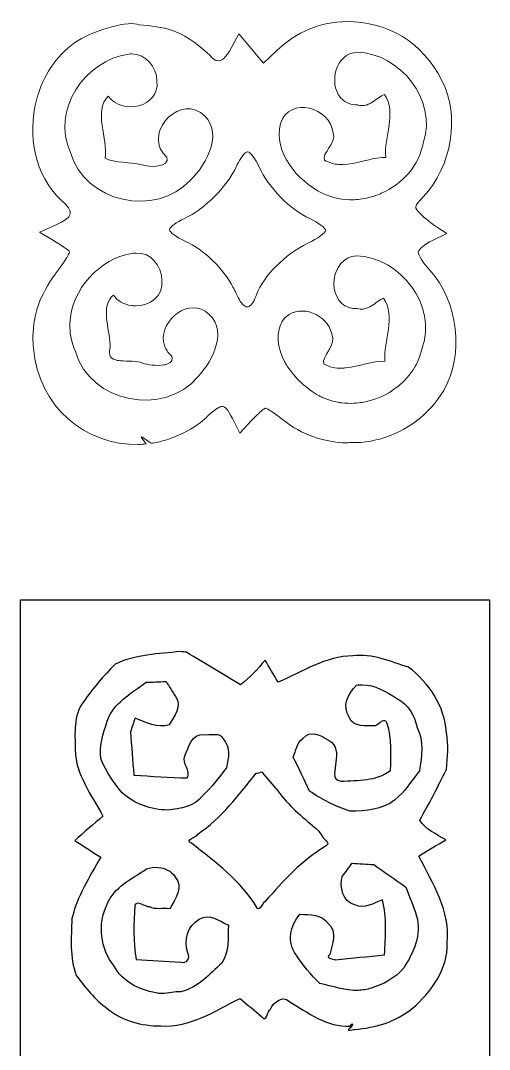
# Model space of a CAD drawing. Header units: centimetres. Extents: x -13.1 to 12.7, y -6.1 to 12.6.
# Drawn here: x 5.14 to 7.57, y 7.08 to 12.41 of the extents above; entities that cross this region are included whole.
import ezdxf

# ---------------------------------------------------------------- set-up
doc = ezdxf.new("R2010")
doc.units = ezdxf.units.CM
doc.header["$MEASUREMENT"] = 0
doc.layers.add('Layer 1', color=7, linetype='Continuous')

msp = doc.modelspace()

# ---------------------------------------------------------------- linework, layer by layer
at = {"layer": 'Layer 1', "color": 5, "lineweight": 20}
for points, knots in [([(6.82977, 12.40343), (6.6925, 12.40265), (6.57157, 12.35223), (6.46511, 12.25103), (6.46511, 12.25103), (6.46511, 12.25103), (6.39912, 12.18844), (6.39912, 12.18844), (6.39912, 12.18844), (6.39912, 12.18844), (6.33517, 12.26464), (6.33517, 12.26464), (6.33517, 12.26464), (6.33517, 12.26464), (6.27122, 12.34016), (6.27122, 12.34016), (6.27122, 12.34016), (6.27122, 12.34016), (6.23312, 12.2694), (6.23312, 12.2694), (6.23312, 12.2694), (6.20464, 12.21621), (6.18065, 12.19413), (6.15556, 12.20137), (6.15556, 12.20137), (6.15328, 12.20203), (6.15106, 12.20295), (6.14875, 12.20409), (6.14875, 12.20409), (6.13952, 12.20864), (6.13021, 12.21717), (6.12018, 12.22926), (6.12018, 12.22926), (5.96224, 12.37549), (5.88421, 12.37284), (5.75416, 12.38778), (5.75416, 12.38778), (5.70453, 12.40905), (5.53133, 12.3639), (5.43848, 12.30546), (5.43848, 12.30546), (5.33731, 12.24177), (5.26688, 12.13933), (5.23098, 12.02516), (5.23098, 12.02516), (5.22799, 12.01565), (5.22533, 12.00625), (5.22282, 11.99659), (5.22282, 11.99659), (5.175, 11.813), (5.21358, 11.60527), (5.34936, 11.48021), (5.34936, 11.48021), (5.42087, 11.41435), (5.41594, 11.39113), (5.32079, 11.34822), (5.32079, 11.34822), (5.32079, 11.34822), (5.23915, 11.31148), (5.23915, 11.31148), (5.23915, 11.31148), (5.23915, 11.31148), (5.31058, 11.26862), (5.31058, 11.26862), (5.31058, 11.26862), (5.34991, 11.24489), (5.38708, 11.2207), (5.3929, 11.21487), (5.3929, 11.21487), (5.39872, 11.20905), (5.3729, 11.16421), (5.33575, 11.11554), (5.33575, 11.11554), (5.25119, 11.00476), (5.21063, 10.90692), (5.20513, 10.79238), (5.20513, 10.79238), (5.20472, 10.78357), (5.20448, 10.77487), (5.20445, 10.76585), (5.20445, 10.76585), (5.20445, 10.7478), (5.20565, 10.72911), (5.20717, 10.71006), (5.20717, 10.71006), (5.23145, 10.40755), (5.47955, 10.20338), (5.75212, 10.21137), (5.75212, 10.21137), (5.76502, 10.21175), (5.77789, 10.21277), (5.7909, 10.21409), (5.7909, 10.21409), (5.78898, 10.21686), (5.78731, 10.21973), (5.78478, 10.22293), (5.78478, 10.22293), (5.77032, 10.24123), (5.76326, 10.25006), (5.76641, 10.25014), (5.76641, 10.25014), (5.76956, 10.25025), (5.78266, 10.24156), (5.80859, 10.22361), (5.80859, 10.22361), (5.81133, 10.22171), (5.81501, 10.21954), (5.81812, 10.21749), (5.81812, 10.21749), (5.84016, 10.22086), (5.8621, 10.22548), (5.88411, 10.23178), (5.88411, 10.23178), (5.91713, 10.24123), (5.95031, 10.25428), (5.98276, 10.27056), (5.98276, 10.27056), (6.03291, 10.29572), (6.08625, 10.33154), (6.10114, 10.34948), (6.10114, 10.34948), (6.11603, 10.36742), (6.14395, 10.3906), (6.16373, 10.40119), (6.16373, 10.40119), (6.16745, 10.40318), (6.17066, 10.40481), (6.17393, 10.40595), (6.17393, 10.40595), (6.19686, 10.41392), (6.21074, 10.39963), (6.23856, 10.3454), (6.23856, 10.3454), (6.23856, 10.3454), (6.27666, 10.27056), (6.27666, 10.27056), (6.27666, 10.27056), (6.27666, 10.27056), (6.33653, 10.33519), (6.33653, 10.33519), (6.33653, 10.33519), (6.36137, 10.36178), (6.38588, 10.38451), (6.3998, 10.39438), (6.3998, 10.39438), (6.40212, 10.39602), (6.40426, 10.3976), (6.40592, 10.39846), (6.40592, 10.39846), (6.40758, 10.39933), (6.4091, 10.39982), (6.41, 10.39982), (6.41, 10.39982), (6.41723, 10.39982), (6.45652, 10.37317), (6.49708, 10.34063), (6.49708, 10.34063), (6.54656, 10.30095), (6.60092, 10.27097), (6.65764, 10.25083), (6.65764, 10.25083), (6.66709, 10.24747), (6.67664, 10.24481), (6.68622, 10.24199), (6.68622, 10.24199), (6.73196, 10.22848), (6.77874, 10.22131), (6.82569, 10.21954), (6.82569, 10.21954), (6.85139, 10.22162), (6.87701, 10.22262), (6.90257, 10.22158), (6.90257, 10.22158), (6.90278, 10.2216), (6.90303, 10.22156), (6.90325, 10.22158), (6.90325, 10.22158), (6.93844, 10.22504), (6.97349, 10.23156), (7.00734, 10.24131), (7.00734, 10.24131), (7.13943, 10.27936), (7.25812, 10.36469), (7.33254, 10.49167), (7.33254, 10.49167), (7.43982, 10.67474), (7.4074, 10.95463), (7.26043, 11.11554), (7.26043, 11.11554), (7.22724, 11.15187), (7.20056, 11.19351), (7.20056, 11.20807), (7.20056, 11.20807), (7.20056, 11.22262), (7.23386, 11.24991), (7.27472, 11.2693), (7.27472, 11.2693), (7.27472, 11.2693), (7.34888, 11.30468), (7.34888, 11.30468), (7.34888, 11.30468), (7.34888, 11.30468), (7.2999, 11.33666), (7.2999, 11.33666), (7.2999, 11.33666), (7.27303, 11.35425), (7.23402, 11.38509), (7.2135, 11.40537), (7.2135, 11.40537), (7.17709, 11.44136), (7.17756, 11.4441), (7.22643, 11.49585), (7.22643, 11.49585), (7.37561, 11.65387), (7.41823, 11.91597), (7.32372, 12.09795), (7.32372, 12.09795), (7.22011, 12.29743), (7.0465, 12.40466), (6.8298, 12.40342), (6.8298, 12.40342), (6.8298, 12.40342), (6.82977, 12.40343), (6.82977, 12.40343)], [0, 0, 0, 0, 0.0175439, 0.0175439, 0.0175439, 0.0175439, 0.0350877, 0.0350877, 0.0350877, 0.0350877, 0.0526316, 0.0526316, 0.0526316, 0.0526316, 0.0701754, 0.0701754, 0.0701754, 0.0701754, 0.0877193, 0.0877193, 0.0877193, 0.0877193, 0.1052632, 0.1052632, 0.1052632, 0.1052632, 0.122807, 0.122807, 0.122807, 0.122807, 0.1403509, 0.1403509, 0.1403509, 0.1403509, 0.1578947, 0.1578947, 0.1578947, 0.1578947, 0.1754386, 0.1754386, 0.1754386, 0.1754386, 0.1929825, 0.1929825, 0.1929825, 0.1929825, 0.2105263, 0.2105263, 0.2105263, 0.2105263, 0.2280702, 0.2280702, 0.2280702, 0.2280702, 0.245614, 0.245614, 0.245614, 0.245614, 0.2631579, 0.2631579, 0.2631579, 0.2631579, 0.2807018, 0.2807018, 0.2807018, 0.2807018, 0.2982456, 0.2982456, 0.2982456, 0.2982456, 0.3157895, 0.3157895, 0.3157895, 0.3157895, 0.3333333, 0.3333333, 0.3333333, 0.3333333, 0.3508772, 0.3508772, 0.3508772, 0.3508772, 0.3684211, 0.3684211, 0.3684211, 0.3684211, 0.3859649, 0.3859649, 0.3859649, 0.3859649, 0.4035088, 0.4035088, 0.4035088, 0.4035088, 0.4210526, 0.4210526, 0.4210526, 0.4210526, 0.4385965, 0.4385965, 0.4385965, 0.4385965, 0.4561404, 0.4561404, 0.4561404, 0.4561404, 0.4736842, 0.4736842, 0.4736842, 0.4736842, 0.4912281, 0.4912281, 0.4912281, 0.4912281, 0.5087719, 0.5087719, 0.5087719, 0.5087719, 0.5263158, 0.5263158, 0.5263158, 0.5263158, 0.5438596, 0.5438596, 0.5438596, 0.5438596, 0.5614035, 0.5614035, 0.5614035, 0.5614035, 0.5789474, 0.5789474, 0.5789474, 0.5789474, 0.5964912, 0.5964912, 0.5964912, 0.5964912, 0.6140351, 0.6140351, 0.6140351, 0.6140351, 0.6315789, 0.6315789, 0.6315789, 0.6315789, 0.6491228, 0.6491228, 0.6491228, 0.6491228, 0.6666667, 0.6666667, 0.6666667, 0.6666667, 0.6842105, 0.6842105, 0.6842105, 0.6842105, 0.7017544, 0.7017544, 0.7017544, 0.7017544, 0.7192982, 0.7192982, 0.7192982, 0.7192982, 0.7368421, 0.7368421, 0.7368421, 0.7368421, 0.754386, 0.754386, 0.754386, 0.754386, 0.7719298, 0.7719298, 0.7719298, 0.7719298, 0.7894737, 0.7894737, 0.7894737, 0.7894737, 0.8070175, 0.8070175, 0.8070175, 0.8070175, 0.8245614, 0.8245614, 0.8245614, 0.8245614, 0.8421053, 0.8421053, 0.8421053, 0.8421053, 0.8596491, 0.8596491, 0.8596491, 0.8596491, 0.877193, 0.877193, 0.877193, 0.877193, 0.8947368, 0.8947368, 0.8947368, 0.8947368, 0.9122807, 0.9122807, 0.9122807, 0.9122807, 0.9298246, 0.9298246, 0.9298246, 0.9298246, 0.9473684, 0.9473684, 0.9473684, 0.9473684, 0.9649123, 0.9649123, 0.9649123, 0.9649123, 1, 1, 1, 1]), ([(5.71606, 12.23606), (5.7913, 12.23768), (5.84511, 12.1681), (5.84668, 12.09523), (5.84668, 12.09523), (5.86222, 11.95896), (5.66391, 11.91712), (5.59496, 12.01767), (5.59496, 12.01767), (5.51401, 11.93931), (5.59607, 11.79764), (5.57795, 11.69519), (5.57795, 11.69519), (5.62922, 11.67), (5.70823, 11.6766), (5.76844, 11.66185), (5.76844, 11.66185), (5.8052, 11.64704), (5.91788, 11.64617), (5.89838, 11.70131), (5.89838, 11.70131), (5.77236, 11.80904), (5.94282, 12.01529), (6.07323, 11.9333), (6.07323, 11.9333), (6.20106, 11.84206), (6.10725, 11.66602), (6.02016, 11.58157), (6.02016, 11.58157), (5.84116, 11.38534), (5.47084, 11.46641), (5.39969, 11.7258), (5.39969, 11.7258), (5.2971, 11.94364), (5.47514, 12.20453), (5.7004, 12.23537), (5.7004, 12.23537), (5.70559, 12.23614), (5.71103, 12.23594), (5.71605, 12.23605), (5.71605, 12.23605), (5.71605, 12.23605), (5.71606, 12.23606), (5.71606, 12.23606)], [0, 0, 0, 0, 0.0833333, 0.0833333, 0.0833333, 0.0833333, 0.1666667, 0.1666667, 0.1666667, 0.1666667, 0.25, 0.25, 0.25, 0.25, 0.3333333, 0.3333333, 0.3333333, 0.3333333, 0.4166667, 0.4166667, 0.4166667, 0.4166667, 0.5, 0.5, 0.5, 0.5, 0.5833333, 0.5833333, 0.5833333, 0.5833333, 0.6666667, 0.6666667, 0.6666667, 0.6666667, 0.75, 0.75, 0.75, 0.75, 0.8333333, 0.8333333, 0.8333333, 0.8333333, 1, 1, 1, 1]), ([(6.88488, 12.24491), (7.10458, 12.23933), (7.30012, 11.99723), (7.22777, 11.77956), (7.22777, 11.77956), (7.20583, 11.65701), (7.118, 11.56125), (7.00938, 11.51355), (7.00938, 11.51355), (7.00299, 11.51074), (6.99686, 11.50785), (6.99033, 11.50539), (6.99033, 11.50539), (6.96422, 11.49552), (6.93696, 11.48843), (6.90937, 11.4843), (6.90937, 11.4843), (6.89558, 11.48223), (6.88181, 11.48074), (6.86787, 11.48022), (6.86787, 11.48022), (6.81208, 11.47811), (6.75569, 11.48894), (6.70323, 11.51424), (6.70323, 11.51424), (6.57665, 11.57699), (6.44816, 11.7273), (6.4862, 11.8755), (6.4862, 11.8755), (6.53382, 12.01902), (6.74615, 11.95961), (6.75902, 11.82584), (6.75902, 11.82584), (6.78134, 11.77108), (6.69551, 11.72103), (6.71548, 11.68569), (6.71548, 11.68569), (6.73883, 11.67097), (6.7635, 11.66469), (6.78964, 11.66324), (6.78964, 11.66324), (6.79617, 11.66288), (6.80272, 11.66234), (6.80937, 11.66256), (6.80937, 11.66256), (6.87589, 11.66473), (6.94791, 11.69388), (7.01347, 11.6993), (7.01347, 11.6993), (7.02003, 11.69985), (7.02678, 11.69996), (7.0332, 11.69998), (7.0332, 11.69998), (7.01996, 11.80387), (7.09235, 11.93147), (7.02504, 12.02586), (7.02504, 12.02586), (7.00548, 12.01807), (6.98531, 12.0002), (6.96313, 11.9864), (6.96313, 11.9864), (6.95758, 11.98295), (6.95198, 11.97959), (6.94612, 11.97688), (6.94612, 11.97688), (6.94027, 11.97416), (6.93397, 11.97162), (6.92775, 11.97008), (6.92775, 11.97008), (6.92464, 11.96931), (6.92143, 11.96911), (6.91823, 11.96872), (6.91823, 11.96872), (6.9086, 11.96754), (6.89897, 11.96822), (6.8883, 11.97144), (6.8883, 11.97144), (6.85225, 11.97072), (6.82428, 11.98307), (6.80462, 12.00274), (6.80462, 12.00274), (6.80181, 12.00555), (6.79894, 12.00849), (6.79646, 12.01158), (6.79646, 12.01158), (6.73688, 12.08589), (6.77147, 12.23808), (6.88491, 12.24494), (6.88491, 12.24494), (6.88491, 12.24494), (6.88488, 12.24491), (6.88488, 12.24491)], [0, 0, 0, 0, 0.0416667, 0.0416667, 0.0416667, 0.0416667, 0.0833333, 0.0833333, 0.0833333, 0.0833333, 0.125, 0.125, 0.125, 0.125, 0.1666667, 0.1666667, 0.1666667, 0.1666667, 0.2083333, 0.2083333, 0.2083333, 0.2083333, 0.25, 0.25, 0.25, 0.25, 0.2916667, 0.2916667, 0.2916667, 0.2916667, 0.3333333, 0.3333333, 0.3333333, 0.3333333, 0.375, 0.375, 0.375, 0.375, 0.4166667, 0.4166667, 0.4166667, 0.4166667, 0.4583333, 0.4583333, 0.4583333, 0.4583333, 0.5, 0.5, 0.5, 0.5, 0.5416667, 0.5416667, 0.5416667, 0.5416667, 0.5833333, 0.5833333, 0.5833333, 0.5833333, 0.625, 0.625, 0.625, 0.625, 0.6666667, 0.6666667, 0.6666667, 0.6666667, 0.7083333, 0.7083333, 0.7083333, 0.7083333, 0.75, 0.75, 0.75, 0.75, 0.7916667, 0.7916667, 0.7916667, 0.7916667, 0.8333333, 0.8333333, 0.8333333, 0.8333333, 0.875, 0.875, 0.875, 0.875, 0.9166667, 0.9166667, 0.9166667, 0.9166667, 1, 1, 1, 1]), ([(6.3168, 11.72921), (6.32977, 11.72921), (6.35679, 11.69301), (6.37667, 11.64893), (6.37667, 11.64893), (6.42386, 11.54428), (6.53677, 11.42925), (6.6386, 11.38224), (6.6386, 11.38224), (6.68332, 11.3616), (6.71996, 11.33427), (6.72024, 11.32169), (6.72024, 11.32169), (6.72052, 11.30911), (6.67905, 11.27886), (6.6284, 11.25434), (6.6284, 11.25434), (6.51218, 11.19808), (6.39769, 11.08371), (6.36443, 10.99173), (6.36443, 10.99173), (6.35172, 10.95659), (6.33886, 10.93529), (6.32565, 10.92778), (6.32565, 10.92778), (6.32345, 10.92653), (6.32109, 10.92554), (6.31885, 10.92506), (6.31885, 10.92506), (6.31213, 10.92362), (6.30561, 10.92568), (6.29844, 10.93118), (6.29844, 10.93118), (6.29605, 10.93301), (6.29341, 10.93538), (6.29096, 10.93798), (6.29096, 10.93798), (6.27869, 10.95102), (6.26584, 10.97359), (6.2515, 11.00601), (6.2515, 11.00601), (6.24862, 11.01251), (6.24532, 11.01922), (6.24198, 11.02574), (6.24198, 11.02574), (6.19178, 11.12354), (6.09069, 11.22122), (5.99162, 11.2659), (5.99162, 11.2659), (5.9482, 11.28548), (5.9127, 11.31212), (5.9127, 11.32509), (5.9127, 11.32509), (5.9127, 11.33806), (5.94778, 11.36444), (5.99026, 11.3836), (5.99026, 11.3836), (6.09044, 11.42877), (6.2128, 11.55087), (6.25763, 11.65029), (6.25763, 11.65029), (6.27226, 11.68273), (6.29068, 11.71103), (6.30457, 11.72309), (6.30457, 11.72309), (6.30689, 11.7251), (6.30936, 11.72611), (6.31137, 11.72717), (6.31137, 11.72717), (6.31337, 11.72823), (6.31519, 11.72921), (6.31681, 11.72921), (6.31681, 11.72921), (6.31681, 11.72921), (6.3168, 11.72921), (6.3168, 11.72921)], [0, 0, 0, 0, 0.05, 0.05, 0.05, 0.05, 0.1, 0.1, 0.1, 0.1, 0.15, 0.15, 0.15, 0.15, 0.2, 0.2, 0.2, 0.2, 0.25, 0.25, 0.25, 0.25, 0.3, 0.3, 0.3, 0.3, 0.35, 0.35, 0.35, 0.35, 0.4, 0.4, 0.4, 0.4, 0.45, 0.45, 0.45, 0.45, 0.5, 0.5, 0.5, 0.5, 0.55, 0.55, 0.55, 0.55, 0.6, 0.6, 0.6, 0.6, 0.65, 0.65, 0.65, 0.65, 0.7, 0.7, 0.7, 0.7, 0.75, 0.75, 0.75, 0.75, 0.8, 0.8, 0.8, 0.8, 0.85, 0.85, 0.85, 0.85, 0.9, 0.9, 0.9, 0.9, 1, 1, 1, 1]), ([(5.73919, 11.20399), (5.81569, 11.20738), (5.87139, 11.13664), (5.87254, 11.06248), (5.87254, 11.06248), (5.88225, 10.97734), (5.80848, 10.92929), (5.73511, 10.92981), (5.73511, 10.92981), (5.72778, 10.92986), (5.72059, 10.93082), (5.71334, 10.93185), (5.71334, 10.93185), (5.6771, 10.93701), (5.64303, 10.9543), (5.6215, 10.9856), (5.6215, 10.9856), (5.55187, 10.9295), (5.60174, 10.81317), (5.60381, 10.72979), (5.60381, 10.72979), (5.60402, 10.72423), (5.60416, 10.7187), (5.60381, 10.71346), (5.60381, 10.71346), (5.59158, 10.66919), (5.61135, 10.65348), (5.64259, 10.64747), (5.64259, 10.64747), (5.64705, 10.64661), (5.65203, 10.64594), (5.65688, 10.64543), (5.65688, 10.64543), (5.69568, 10.64133), (5.74503, 10.64646), (5.77254, 10.63318), (5.77254, 10.63318), (5.7962, 10.62523), (5.84629, 10.61753), (5.88275, 10.62366), (5.88275, 10.62366), (5.8868, 10.62434), (5.89066, 10.62534), (5.89432, 10.62638), (5.89432, 10.62638), (5.91628, 10.6326), (5.93025, 10.64552), (5.92425, 10.66924), (5.92425, 10.66924), (5.90858, 10.68265), (5.89738, 10.69776), (5.89023, 10.71346), (5.89023, 10.71346), (5.88844, 10.71738), (5.88677, 10.72102), (5.88547, 10.72503), (5.88547, 10.72503), (5.85021, 10.83329), (5.98715, 10.96843), (6.09705, 10.9026), (6.09705, 10.9026), (6.22284, 10.81805), (6.1405, 10.6469), (6.05827, 10.56243), (6.05827, 10.56243), (5.88499, 10.35146), (5.49967, 10.4271), (5.42556, 10.69305), (5.42556, 10.69305), (5.40633, 10.73388), (5.39672, 10.77622), (5.39563, 10.81823), (5.39563, 10.81823), (5.39542, 10.82523), (5.39535, 10.83234), (5.39563, 10.83932), (5.39563, 10.83932), (5.40243, 11.01374), (5.5492, 11.17765), (5.72355, 11.20262), (5.72355, 11.20262), (5.72882, 11.20353), (5.7341, 11.20376), (5.7392, 11.20398), (5.7392, 11.20398), (5.7392, 11.20398), (5.73919, 11.20399), (5.73919, 11.20399)], [0, 0, 0, 0, 0.0434783, 0.0434783, 0.0434783, 0.0434783, 0.0869565, 0.0869565, 0.0869565, 0.0869565, 0.1304348, 0.1304348, 0.1304348, 0.1304348, 0.173913, 0.173913, 0.173913, 0.173913, 0.2173913, 0.2173913, 0.2173913, 0.2173913, 0.2608696, 0.2608696, 0.2608696, 0.2608696, 0.3043478, 0.3043478, 0.3043478, 0.3043478, 0.3478261, 0.3478261, 0.3478261, 0.3478261, 0.3913043, 0.3913043, 0.3913043, 0.3913043, 0.4347826, 0.4347826, 0.4347826, 0.4347826, 0.4782609, 0.4782609, 0.4782609, 0.4782609, 0.5217391, 0.5217391, 0.5217391, 0.5217391, 0.5652174, 0.5652174, 0.5652174, 0.5652174, 0.6086957, 0.6086957, 0.6086957, 0.6086957, 0.6521739, 0.6521739, 0.6521739, 0.6521739, 0.6956522, 0.6956522, 0.6956522, 0.6956522, 0.7391304, 0.7391304, 0.7391304, 0.7391304, 0.7826087, 0.7826087, 0.7826087, 0.7826087, 0.826087, 0.826087, 0.826087, 0.826087, 0.8695652, 0.8695652, 0.8695652, 0.8695652, 0.9130435, 0.9130435, 0.9130435, 0.9130435, 1, 1, 1, 1]), ([(6.8808, 11.18903), (7.1066, 11.18268), (7.30145, 10.9324), (7.22029, 10.71075), (7.22029, 10.71075), (7.20052, 10.61732), (7.1419, 10.54123), (7.06585, 10.491), (7.06585, 10.491), (7.06, 10.48714), (7.05421, 10.48299), (7.04816, 10.47943), (7.04816, 10.47943), (7.0058, 10.45457), (6.95856, 10.43768), (6.91005, 10.42977), (6.91005, 10.42977), (6.89619, 10.42751), (6.88257, 10.42574), (6.86855, 10.42501), (6.86855, 10.42501), (6.84751, 10.42391), (6.82625, 10.42453), (6.80528, 10.42705), (6.80528, 10.42705), (6.79829, 10.42789), (6.79114, 10.42919), (6.78419, 10.43045), (6.78419, 10.43045), (6.77029, 10.43297), (6.7563, 10.4364), (6.74269, 10.44065), (6.74269, 10.44065), (6.73589, 10.44277), (6.72966, 10.44488), (6.72296, 10.44745), (6.72296, 10.44745), (6.71626, 10.45002), (6.70914, 10.45327), (6.70255, 10.45629), (6.70255, 10.45629), (6.69596, 10.45931), (6.68995, 10.46233), (6.6835, 10.46581), (6.6835, 10.46581), (6.62469, 10.4995), (6.56314, 10.5537), (6.52226, 10.61753), (6.52226, 10.61753), (6.51715, 10.62551), (6.5124, 10.63377), (6.50797, 10.64202), (6.50797, 10.64202), (6.47703, 10.69979), (6.46412, 10.76377), (6.48484, 10.82639), (6.48484, 10.82639), (6.49127, 10.84281), (6.49987, 10.85628), (6.51001, 10.86721), (6.51001, 10.86721), (6.51255, 10.86994), (6.51477, 10.87229), (6.51749, 10.87469), (6.51749, 10.87469), (6.59099, 10.93963), (6.72947, 10.88721), (6.75221, 10.78489), (6.75221, 10.78489), (6.78152, 10.72566), (6.69779, 10.6685), (6.71139, 10.62977), (6.71139, 10.62977), (6.7405, 10.6115), (6.77198, 10.60625), (6.80528, 10.60732), (6.80528, 10.60732), (6.81194, 10.60753), (6.81894, 10.60799), (6.82569, 10.60868), (6.82569, 10.60868), (6.89319, 10.61558), (6.96487, 10.64357), (7.02775, 10.64338), (7.02775, 10.64338), (7.0189, 10.74654), (7.08698, 10.87561), (7.02095, 10.97062), (7.02095, 10.97062), (7.00147, 10.96186), (6.98126, 10.94408), (6.95904, 10.93048), (6.95904, 10.93048), (6.95348, 10.92708), (6.94789, 10.92362), (6.94203, 10.92096), (6.94203, 10.92096), (6.92444, 10.91296), (6.90549, 10.90947), (6.8842, 10.91552), (6.8842, 10.91552), (6.87388, 10.91533), (6.86391, 10.91576), (6.85495, 10.91756), (6.85495, 10.91756), (6.85047, 10.91846), (6.84616, 10.91962), (6.84202, 10.92096), (6.84202, 10.92096), (6.72191, 10.95995), (6.74379, 11.18155), (6.8808, 11.18901), (6.8808, 11.18901), (6.8808, 11.18901), (6.8808, 11.18903), (6.8808, 11.18903)], [0, 0, 0, 0, 0.0333333, 0.0333333, 0.0333333, 0.0333333, 0.0666667, 0.0666667, 0.0666667, 0.0666667, 0.1, 0.1, 0.1, 0.1, 0.1333333, 0.1333333, 0.1333333, 0.1333333, 0.1666667, 0.1666667, 0.1666667, 0.1666667, 0.2, 0.2, 0.2, 0.2, 0.2333333, 0.2333333, 0.2333333, 0.2333333, 0.2666667, 0.2666667, 0.2666667, 0.2666667, 0.3, 0.3, 0.3, 0.3, 0.3333333, 0.3333333, 0.3333333, 0.3333333, 0.3666667, 0.3666667, 0.3666667, 0.3666667, 0.4, 0.4, 0.4, 0.4, 0.4333333, 0.4333333, 0.4333333, 0.4333333, 0.4666667, 0.4666667, 0.4666667, 0.4666667, 0.5, 0.5, 0.5, 0.5, 0.5333333, 0.5333333, 0.5333333, 0.5333333, 0.5666667, 0.5666667, 0.5666667, 0.5666667, 0.6, 0.6, 0.6, 0.6, 0.6333333, 0.6333333, 0.6333333, 0.6333333, 0.6666667, 0.6666667, 0.6666667, 0.6666667, 0.7, 0.7, 0.7, 0.7, 0.7333333, 0.7333333, 0.7333333, 0.7333333, 0.7666667, 0.7666667, 0.7666667, 0.7666667, 0.8, 0.8, 0.8, 0.8, 0.8333333, 0.8333333, 0.8333333, 0.8333333, 0.8666667, 0.8666667, 0.8666667, 0.8666667, 0.9, 0.9, 0.9, 0.9, 0.9333333, 0.9333333, 0.9333333, 0.9333333, 1, 1, 1, 1])]:
    msp.add_open_spline(points, degree=3, knots=knots, dxfattribs=at)
at = {"layer": 'Layer 1', "color": 5, "lineweight": 30}
for points, knots in [([(7.56935, -4.2035), (7.56935, -4.2035), (7.56935, 9.40592), (7.56935, 9.40592), (7.56935, 9.40592), (7.56935, 9.40592), (5.14042, 9.40592), (5.14042, 9.40592), (5.14042, 9.40592), (5.14042, 9.40592), (5.14042, -4.2035), (5.14042, -4.2035), (5.14042, -4.2035), (5.14042, -4.2035), (7.56935, -4.2035), (7.56935, -4.2035)], [0, 0, 0, 0, 0.2, 0.2, 0.2, 0.2, 0.4, 0.4, 0.4, 0.4, 0.6, 0.6, 0.6, 0.6, 1, 1, 1, 1]), ([(6.84037, 7.17449), (6.83657, 7.17503), (6.83778, 7.17865), (6.85092, 7.18881), (6.85092, 7.18881), (6.85792, 7.19216), (6.86986, 7.22344), (6.8479, 7.19635), (6.8479, 7.19635), (6.72803, 7.18827), (6.62823, 7.26692), (6.53053, 7.32451), (6.53053, 7.32451), (6.49729, 7.35903), (6.45016, 7.31659), (6.43479, 7.28456), (6.43479, 7.28456), (6.4201, 7.27559), (6.41278, 7.20965), (6.39107, 7.24461), (6.39107, 7.24461), (6.35329, 7.27621), (6.31523, 7.30724), (6.27724, 7.33884), (6.27724, 7.33884), (6.14789, 7.27496), (6.01823, 7.18771), (5.86714, 7.19711), (5.86714, 7.19711), (5.76787, 7.19668), (5.66617, 7.2214), (5.58972, 7.28682), (5.58972, 7.28682), (5.52572, 7.33275), (5.47665, 7.39609), (5.42915, 7.45795), (5.42915, 7.45795), (5.39342, 7.55319), (5.40292, 7.65441), (5.40653, 7.75346), (5.40653, 7.75346), (5.43321, 7.86908), (5.49744, 7.96962), (5.55579, 8.07159), (5.55579, 8.07159), (5.5108, 8.10049), (5.46586, 8.12936), (5.42085, 8.15828), (5.42085, 8.15828), (5.4697, 8.20062), (5.51825, 8.24259), (5.5671, 8.28493), (5.5671, 8.28493), (5.50761, 8.39406), (5.42673, 8.49909), (5.42311, 8.62794), (5.42311, 8.62794), (5.42357, 8.71288), (5.41082, 8.8065), (5.46759, 8.87822), (5.46759, 8.87822), (5.51531, 8.94813), (5.57139, 9.012), (5.63042, 9.07272), (5.63042, 9.07272), (5.73649, 9.12292), (5.85476, 9.12612), (5.96966, 9.13755), (5.96966, 9.13755), (5.97552, 9.13688), (5.99649, 9.13424), (6.00057, 9.13378), (6.00057, 9.13378), (6.09373, 9.07777), (6.18633, 9.02168), (6.2795, 8.96567), (6.2795, 8.96567), (6.32767, 9.00287), (6.37004, 9.04565), (6.4069, 9.09383), (6.4069, 9.09383), (6.4295, 9.05574), (6.45214, 9.01755), (6.47475, 8.97924), (6.47475, 8.97924), (6.60051, 9.03234), (6.72036, 9.11344), (6.86148, 9.11569), (6.86148, 9.11569), (6.96256, 9.12891), (7.05613, 9.08504), (7.15021, 9.05614), (7.15021, 9.05614), (7.25809, 8.97504), (7.33763, 8.85464), (7.34621, 8.71841), (7.34621, 8.71841), (7.36047, 8.65431), (7.3505, 8.59049), (7.34621, 8.52618), (7.34621, 8.52618), (7.30279, 8.43721), (7.25665, 8.34959), (7.20825, 8.26308), (7.20825, 8.26308), (7.23947, 8.2138), (7.29502, 8.1912), (7.34319, 8.16206), (7.34319, 8.16206), (7.29682, 8.13384), (7.25009, 8.10585), (7.20373, 8.07763), (7.20373, 8.07763), (7.27451, 7.93624), (7.36966, 7.79122), (7.34998, 7.62607), (7.34998, 7.62607), (7.35611, 7.49095), (7.26721, 7.37199), (7.16905, 7.28683), (7.16905, 7.28683), (7.08447, 7.21849), (6.97891, 7.18687), (6.87128, 7.17903), (6.87128, 7.17903), (6.86718, 7.18099), (6.8467, 7.1736), (6.84037, 7.17451), (6.84037, 7.17451), (6.84037, 7.17451), (6.84037, 7.17449), (6.84037, 7.17449)], [0, 0, 0, 0, 0.0294118, 0.0294118, 0.0294118, 0.0294118, 0.0588235, 0.0588235, 0.0588235, 0.0588235, 0.0882353, 0.0882353, 0.0882353, 0.0882353, 0.1176471, 0.1176471, 0.1176471, 0.1176471, 0.1470588, 0.1470588, 0.1470588, 0.1470588, 0.1764706, 0.1764706, 0.1764706, 0.1764706, 0.2058824, 0.2058824, 0.2058824, 0.2058824, 0.2352941, 0.2352941, 0.2352941, 0.2352941, 0.2647059, 0.2647059, 0.2647059, 0.2647059, 0.2941176, 0.2941176, 0.2941176, 0.2941176, 0.3235294, 0.3235294, 0.3235294, 0.3235294, 0.3529412, 0.3529412, 0.3529412, 0.3529412, 0.3823529, 0.3823529, 0.3823529, 0.3823529, 0.4117647, 0.4117647, 0.4117647, 0.4117647, 0.4411765, 0.4411765, 0.4411765, 0.4411765, 0.4705882, 0.4705882, 0.4705882, 0.4705882, 0.5, 0.5, 0.5, 0.5, 0.5294118, 0.5294118, 0.5294118, 0.5294118, 0.5588235, 0.5588235, 0.5588235, 0.5588235, 0.5882353, 0.5882353, 0.5882353, 0.5882353, 0.6176471, 0.6176471, 0.6176471, 0.6176471, 0.6470588, 0.6470588, 0.6470588, 0.6470588, 0.6764706, 0.6764706, 0.6764706, 0.6764706, 0.7058824, 0.7058824, 0.7058824, 0.7058824, 0.7352941, 0.7352941, 0.7352941, 0.7352941, 0.7647059, 0.7647059, 0.7647059, 0.7647059, 0.7941176, 0.7941176, 0.7941176, 0.7941176, 0.8235294, 0.8235294, 0.8235294, 0.8235294, 0.8529412, 0.8529412, 0.8529412, 0.8529412, 0.8823529, 0.8823529, 0.8823529, 0.8823529, 0.9117647, 0.9117647, 0.9117647, 0.9117647, 0.9411765, 0.9411765, 0.9411765, 0.9411765, 1, 1, 1, 1]), ([(5.90257, 8.31583), (5.96725, 8.32435), (6.04226, 8.3321), (6.08274, 8.38971), (6.08274, 8.38971), (6.13048, 8.43251), (6.16703, 8.48522), (6.20637, 8.5352), (6.20637, 8.5352), (6.21971, 8.5874), (6.22756, 8.64064), (6.18979, 8.68522), (6.18979, 8.68522), (6.17758, 8.72288), (6.11877, 8.70202), (6.09028, 8.70784), (6.09028, 8.70784), (6.02696, 8.71435), (6.01073, 8.64041), (5.99152, 8.59627), (5.99152, 8.59627), (5.97659, 8.55707), (6.02272, 8.51853), (6.00509, 8.48244), (6.00509, 8.48244), (5.91214, 8.48311), (5.81965, 8.49273), (5.72692, 8.49676), (5.72692, 8.49676), (5.72103, 8.57205), (5.71547, 8.64709), (5.70958, 8.72216), (5.70958, 8.72216), (5.71771, 8.74546), (5.72555, 8.76918), (5.7337, 8.79227), (5.7337, 8.79227), (5.79025, 8.77121), (5.84867, 8.73899), (5.91086, 8.75759), (5.91086, 8.75759), (5.93573, 8.80263), (5.98028, 8.85382), (5.94252, 8.90535), (5.94252, 8.90535), (5.92645, 8.93114), (5.91032, 8.95648), (5.89427, 8.98224), (5.89427, 8.98224), (5.85898, 8.98089), (5.82402, 8.97982), (5.78873, 8.97847), (5.78873, 8.97847), (5.71523, 8.91954), (5.61888, 8.87233), (5.58971, 8.77644), (5.58971, 8.77644), (5.56822, 8.71324), (5.54509, 8.64465), (5.55729, 8.57742), (5.55729, 8.57742), (5.58465, 8.51557), (5.62188, 8.45528), (5.66735, 8.40554), (5.66735, 8.40554), (5.73022, 8.34817), (5.8173, 8.31651), (5.90255, 8.31583), (5.90255, 8.31583), (5.90255, 8.31583), (5.90257, 8.31583), (5.90257, 8.31583)], [0, 0, 0, 0, 0.0526316, 0.0526316, 0.0526316, 0.0526316, 0.1052632, 0.1052632, 0.1052632, 0.1052632, 0.1578947, 0.1578947, 0.1578947, 0.1578947, 0.2105263, 0.2105263, 0.2105263, 0.2105263, 0.2631579, 0.2631579, 0.2631579, 0.2631579, 0.3157895, 0.3157895, 0.3157895, 0.3157895, 0.3684211, 0.3684211, 0.3684211, 0.3684211, 0.4210526, 0.4210526, 0.4210526, 0.4210526, 0.4736842, 0.4736842, 0.4736842, 0.4736842, 0.5263158, 0.5263158, 0.5263158, 0.5263158, 0.5789474, 0.5789474, 0.5789474, 0.5789474, 0.6315789, 0.6315789, 0.6315789, 0.6315789, 0.6842105, 0.6842105, 0.6842105, 0.6842105, 0.7368421, 0.7368421, 0.7368421, 0.7368421, 0.7894737, 0.7894737, 0.7894737, 0.7894737, 0.8421053, 0.8421053, 0.8421053, 0.8421053, 0.8947368, 0.8947368, 0.8947368, 0.8947368, 1, 1, 1, 1]), ([(6.87957, 8.31056), (6.95973, 8.31232), (7.04346, 8.32784), (7.10045, 8.38745), (7.10045, 8.38745), (7.14228, 8.42487), (7.1701, 8.47604), (7.20674, 8.51862), (7.20674, 8.51862), (7.2194, 8.59413), (7.22957, 8.67284), (7.19543, 8.74478), (7.19543, 8.74478), (7.17982, 8.80707), (7.1496, 8.86476), (7.08989, 8.8948), (7.08989, 8.8948), (7.03427, 8.9295), (6.97599, 8.96538), (6.90972, 8.96566), (6.90972, 8.96566), (6.90025, 8.96571), (6.89091, 8.96491), (6.88107, 8.9634), (6.88107, 8.9634), (6.83697, 8.92263), (6.80381, 8.85124), (6.84338, 8.7968), (6.84338, 8.7968), (6.86509, 8.741), (6.9306, 8.75419), (6.97832, 8.75308), (6.97832, 8.75308), (6.99439, 8.75754), (7.02877, 8.80159), (7.03938, 8.76439), (7.03938, 8.76439), (7.06722, 8.68596), (7.05815, 8.60299), (7.05747, 8.52165), (7.05747, 8.52165), (6.98305, 8.46539), (6.88884, 8.47033), (6.8004, 8.46586), (6.8004, 8.46586), (6.7459, 8.471), (6.77439, 8.53047), (6.77326, 8.56386), (6.77326, 8.56386), (6.78301, 8.60644), (6.77907, 8.65439), (6.73632, 8.67769), (6.73632, 8.67769), (6.69562, 8.70413), (6.64215, 8.73299), (6.60213, 8.68749), (6.60213, 8.68749), (6.57248, 8.66419), (6.56714, 8.62371), (6.55313, 8.591), (6.55313, 8.591), (6.58119, 8.53207), (6.60951, 8.47353), (6.63756, 8.4146), (6.63756, 8.4146), (6.70224, 8.3698), (6.77077, 8.33544), (6.84563, 8.31057), (6.84563, 8.31057), (6.85685, 8.31036), (6.8681, 8.31033), (6.87955, 8.31057), (6.87955, 8.31057), (6.87955, 8.31057), (6.87957, 8.31056), (6.87957, 8.31056)], [0, 0, 0, 0, 0.05, 0.05, 0.05, 0.05, 0.1, 0.1, 0.1, 0.1, 0.15, 0.15, 0.15, 0.15, 0.2, 0.2, 0.2, 0.2, 0.25, 0.25, 0.25, 0.25, 0.3, 0.3, 0.3, 0.3, 0.35, 0.35, 0.35, 0.35, 0.4, 0.4, 0.4, 0.4, 0.45, 0.45, 0.45, 0.45, 0.5, 0.5, 0.5, 0.5, 0.55, 0.55, 0.55, 0.55, 0.6, 0.6, 0.6, 0.6, 0.65, 0.65, 0.65, 0.65, 0.7, 0.7, 0.7, 0.7, 0.75, 0.75, 0.75, 0.75, 0.8, 0.8, 0.8, 0.8, 0.85, 0.85, 0.85, 0.85, 0.9, 0.9, 0.9, 0.9, 1, 1, 1, 1]), ([(6.37223, 7.80321), (6.38392, 7.80179), (6.39608, 7.83966), (6.40766, 7.84166), (6.40766, 7.84166), (6.50152, 7.9499), (6.59966, 8.05675), (6.72428, 8.13114), (6.72428, 8.13114), (6.74937, 8.14525), (6.70326, 8.1668), (6.70166, 8.18316), (6.70166, 8.18316), (6.69828, 8.18786), (6.68417, 8.2071), (6.68055, 8.21181), (6.68055, 8.21181), (6.68055, 8.21181), (6.67152, 8.22006), (6.66698, 8.22387), (6.66698, 8.22387), (6.59642, 8.28213), (6.52722, 8.34119), (6.47248, 8.41535), (6.47248, 8.41535), (6.4451, 8.44809), (6.41694, 8.48064), (6.38956, 8.51335), (6.38956, 8.51335), (6.3837, 8.512), (6.36477, 8.50746), (6.36091, 8.50657), (6.36091, 8.50657), (6.27023, 8.3923), (6.18102, 8.27548), (6.05937, 8.19146), (6.05937, 8.19146), (6.05303, 8.17643), (5.98683, 8.15897), (6.0262, 8.14397), (6.0262, 8.14397), (6.15058, 8.04559), (6.28205, 7.94979), (6.36393, 7.81152), (6.36393, 7.81152), (6.36652, 7.8061), (6.36953, 7.80356), (6.37222, 7.80323), (6.37222, 7.80323), (6.37222, 7.80323), (6.37223, 7.80321), (6.37223, 7.80321)], [0, 0, 0, 0, 0.0714286, 0.0714286, 0.0714286, 0.0714286, 0.1428571, 0.1428571, 0.1428571, 0.1428571, 0.2142857, 0.2142857, 0.2142857, 0.2142857, 0.2857143, 0.2857143, 0.2857143, 0.2857143, 0.3571429, 0.3571429, 0.3571429, 0.3571429, 0.4285714, 0.4285714, 0.4285714, 0.4285714, 0.5, 0.5, 0.5, 0.5, 0.5714286, 0.5714286, 0.5714286, 0.5714286, 0.6428571, 0.6428571, 0.6428571, 0.6428571, 0.7142857, 0.7142857, 0.7142857, 0.7142857, 0.7857143, 0.7857143, 0.7857143, 0.7857143, 0.8571429, 0.8571429, 0.8571429, 0.8571429, 1, 1, 1, 1]), ([(5.87317, 7.36446), (5.90548, 7.36438), (5.93913, 7.37477), (5.97117, 7.37426), (5.97117, 7.37426), (6.05961, 7.39489), (6.11914, 7.4634), (6.18225, 7.52277), (6.18225, 7.52277), (6.22319, 7.58059), (6.21444, 7.65222), (6.21693, 7.71877), (6.21693, 7.71877), (6.17056, 7.74186), (6.11839, 7.78374), (6.06616, 7.74968), (6.06616, 7.74968), (6.00192, 7.71608), (5.98581, 7.64082), (6.00661, 7.57629), (6.00661, 7.57629), (6.02019, 7.54961), (6.00345, 7.51675), (5.97042, 7.52729), (5.97042, 7.52729), (5.8933, 7.53199), (5.81611, 7.53669), (5.73899, 7.54161), (5.73899, 7.54161), (5.72452, 7.63482), (5.72391, 7.72816), (5.73296, 7.82205), (5.73296, 7.82205), (5.7429, 7.85208), (5.78677, 7.81241), (5.80759, 7.81376), (5.80759, 7.81376), (5.84059, 7.7983), (5.87805, 7.80763), (5.91313, 7.80471), (5.91313, 7.80471), (5.94049, 7.85356), (5.98866, 7.91954), (5.94027, 7.97131), (5.94027, 7.97131), (5.92034, 8.00057), (5.88772, 8.01579), (5.85358, 8.0188), (5.85358, 8.0188), (5.83309, 8.02061), (5.81186, 8.01789), (5.79252, 8.01126), (5.79252, 8.01126), (5.71834, 7.95836), (5.62311, 7.91829), (5.58898, 7.82732), (5.58898, 7.82732), (5.53719, 7.72581), (5.55393, 7.59522), (5.62516, 7.50693), (5.62516, 7.50693), (5.66745, 7.42604), (5.75421, 7.38376), (5.84152, 7.36897), (5.84152, 7.36897), (5.85192, 7.36594), (5.86241, 7.36447), (5.87318, 7.36445), (5.87318, 7.36445), (5.87318, 7.36445), (5.87317, 7.36446), (5.87317, 7.36446)], [0, 0, 0, 0, 0.0526316, 0.0526316, 0.0526316, 0.0526316, 0.1052632, 0.1052632, 0.1052632, 0.1052632, 0.1578947, 0.1578947, 0.1578947, 0.1578947, 0.2105263, 0.2105263, 0.2105263, 0.2105263, 0.2631579, 0.2631579, 0.2631579, 0.2631579, 0.3157895, 0.3157895, 0.3157895, 0.3157895, 0.3684211, 0.3684211, 0.3684211, 0.3684211, 0.4210526, 0.4210526, 0.4210526, 0.4210526, 0.4736842, 0.4736842, 0.4736842, 0.4736842, 0.5263158, 0.5263158, 0.5263158, 0.5263158, 0.5789474, 0.5789474, 0.5789474, 0.5789474, 0.6315789, 0.6315789, 0.6315789, 0.6315789, 0.6842105, 0.6842105, 0.6842105, 0.6842105, 0.7368421, 0.7368421, 0.7368421, 0.7368421, 0.7894737, 0.7894737, 0.7894737, 0.7894737, 0.8421053, 0.8421053, 0.8421053, 0.8421053, 0.8947368, 0.8947368, 0.8947368, 0.8947368, 1, 1, 1, 1]), ([(6.89013, 7.38105), (6.91251, 7.3818), (6.93484, 7.38516), (6.95722, 7.39311), (6.95722, 7.39311), (7.01941, 7.41217), (7.08509, 7.44637), (7.12533, 7.4979), (7.12533, 7.4979), (7.17691, 7.57678), (7.21913, 7.67103), (7.19242, 7.76627), (7.19242, 7.76627), (7.1766, 7.81736), (7.15397, 7.86662), (7.13588, 7.91704), (7.13588, 7.91704), (7.08069, 7.95557), (7.02574, 7.99459), (6.97078, 8.03313), (6.97078, 8.03313), (6.93322, 8.03559), (6.89577, 8.03745), (6.85845, 8.03991), (6.85845, 8.03991), (6.84127, 8.01704), (6.82436, 7.99469), (6.80719, 7.97206), (6.80719, 7.97206), (6.79226, 7.91648), (6.8087, 7.84044), (6.87202, 7.8243), (6.87202, 7.8243), (6.92087, 7.80078), (6.96978, 7.83387), (7.01525, 7.85069), (7.01525, 7.85069), (7.04012, 7.75726), (7.02974, 7.66095), (7.02656, 7.56573), (7.02656, 7.56573), (6.94085, 7.55676), (6.85572, 7.54832), (6.77025, 7.53934), (6.77025, 7.53934), (6.76188, 7.54404), (6.71476, 7.54796), (6.74236, 7.56723), (6.74236, 7.56723), (6.75435, 7.62103), (6.78367, 7.68373), (6.73482, 7.72856), (6.73482, 7.72856), (6.69955, 7.77562), (6.63977, 7.77313), (6.58706, 7.77605), (6.58706, 7.77605), (6.53708, 7.71757), (6.51809, 7.62982), (6.56897, 7.56572), (6.56897, 7.56572), (6.60224, 7.51038), (6.64489, 7.46292), (6.69034, 7.41721), (6.69034, 7.41721), (6.756, 7.40259), (6.82298, 7.37877), (6.89011, 7.38102), (6.89011, 7.38102), (6.89011, 7.38102), (6.89013, 7.38105), (6.89013, 7.38105)], [0, 0, 0, 0, 0.0526316, 0.0526316, 0.0526316, 0.0526316, 0.1052632, 0.1052632, 0.1052632, 0.1052632, 0.1578947, 0.1578947, 0.1578947, 0.1578947, 0.2105263, 0.2105263, 0.2105263, 0.2105263, 0.2631579, 0.2631579, 0.2631579, 0.2631579, 0.3157895, 0.3157895, 0.3157895, 0.3157895, 0.3684211, 0.3684211, 0.3684211, 0.3684211, 0.4210526, 0.4210526, 0.4210526, 0.4210526, 0.4736842, 0.4736842, 0.4736842, 0.4736842, 0.5263158, 0.5263158, 0.5263158, 0.5263158, 0.5789474, 0.5789474, 0.5789474, 0.5789474, 0.6315789, 0.6315789, 0.6315789, 0.6315789, 0.6842105, 0.6842105, 0.6842105, 0.6842105, 0.7368421, 0.7368421, 0.7368421, 0.7368421, 0.7894737, 0.7894737, 0.7894737, 0.7894737, 0.8421053, 0.8421053, 0.8421053, 0.8421053, 0.8947368, 0.8947368, 0.8947368, 0.8947368, 1, 1, 1, 1])]:
    msp.add_open_spline(points, degree=3, knots=knots, dxfattribs=at)

doc.saveas('drawing.dxf')
